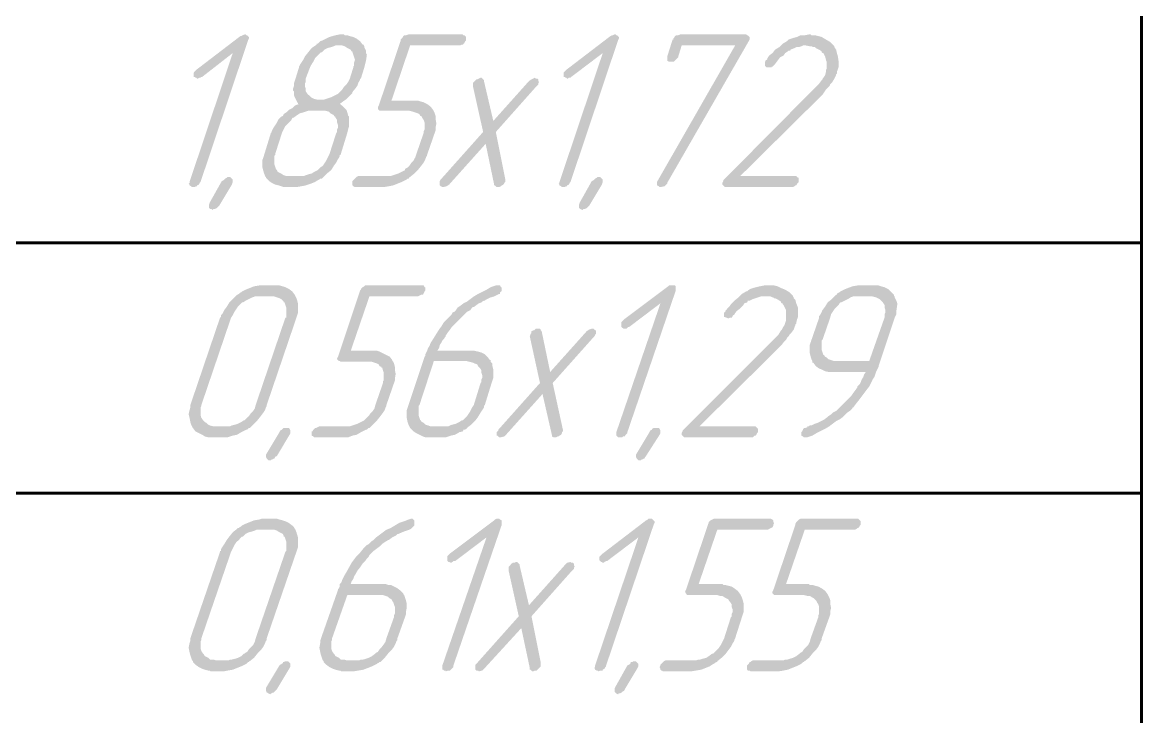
# Model space of a CAD drawing. Extents: x 260 to 1101, y 70 to 664.
# Drawn here: x 734.27 to 767.77, y 206.1 to 226.89 of the extents above; entities that cross this region are included whole.
import ezdxf

# ---------------------------------------------------------------- set-up
doc = ezdxf.new("R2010")
doc.units = 0
doc.header["$MEASUREMENT"] = 0
doc.layers.add('PDF _Геометрия', color=7, linetype='CONTINUOUS')
doc.layers.add('PDF _Сплошная заливка', color=7, linetype='CONTINUOUS')

msp = doc.modelspace()

# ---------------------------------------------------------------- hatches: boundary and pattern name
at = {"layer": 'PDF _Сплошная заливка', "transparency": 33554559}
for points in [[(740.973, 226.501), (740.998, 226.501), (741.024, 226.476), (741.024, 226.476), (741.049, 226.45), (741.049, 226.399), (741.024, 226.349), (739.601, 222.107), (739.601, 222.107), (739.575, 222.081), (739.55, 222.03), (739.499, 222.005), (739.499, 221.98), (739.474, 221.98), (739.423, 221.954), (739.372, 221.954), (739.372, 221.954), (739.347, 221.954), (739.321, 221.98), (739.271, 222.005), (739.271, 222.005), (739.271, 222.03), (739.245, 222.056), (739.271, 222.081), (739.271, 222.107), (740.566, 225.968), (739.652, 225.256), (739.626, 225.256), (739.601, 225.231), (739.575, 225.231), (739.525, 225.206), (739.499, 225.206), (739.474, 225.231), (739.448, 225.231), (739.423, 225.256), (739.398, 225.256), (739.398, 225.307), (739.398, 225.332), (739.398, 225.383), (739.398, 225.383), (739.423, 225.409), (739.448, 225.434), (739.499, 225.485), (740.795, 226.476), (740.82, 226.476), (740.846, 226.501), (740.871, 226.501), (740.922, 226.526), (740.947, 226.526)], [(747.476, 226.501), (747.502, 226.501), (747.527, 226.476), (747.553, 226.45), (747.553, 226.425), (747.553, 226.399), (747.553, 226.349), (747.553, 226.349), (747.527, 226.323), (747.502, 226.272), (747.476, 226.247), (747.451, 226.221), (747.425, 226.221), (747.375, 226.196), (747.324, 226.196), (745.876, 226.196), (745.317, 224.545), (746.003, 224.545), (746.028, 224.545), (746.104, 224.545), (746.181, 224.52), (746.282, 224.494), (746.384, 224.443), (746.486, 224.367), (746.562, 224.266), (746.562, 224.266), (746.587, 224.215), (746.613, 224.164), (746.638, 224.088), (746.638, 223.986), (746.663, 223.859), (746.638, 223.732), (746.638, 223.656), (746.613, 223.58), (746.384, 222.92), (746.384, 222.92), (746.384, 222.92), (746.384, 222.894), (746.359, 222.869), (746.333, 222.792), (746.282, 222.691), (746.206, 222.589), (746.104, 222.462), (746.003, 222.361), (745.876, 222.259), (745.85, 222.259), (745.85, 222.234), (745.825, 222.208), (745.8, 222.208), (745.774, 222.183), (745.723, 222.158), (745.622, 222.107), (745.495, 222.056), (745.368, 222.005), (745.241, 221.98), (745.088, 221.954), (744.25, 221.954), (744.225, 221.954), (744.174, 221.98), (744.148, 222.005), (744.148, 222.005), (744.148, 222.03), (744.148, 222.081), (744.148, 222.132), (744.148, 222.132), (744.174, 222.158), (744.199, 222.183), (744.225, 222.208), (744.25, 222.234), (744.275, 222.259), (744.326, 222.285), (744.377, 222.285), (745.241, 222.285), (745.292, 222.285), (745.368, 222.31), (745.444, 222.335), (745.52, 222.361), (745.622, 222.411), (745.723, 222.462), (745.723, 222.488), (745.749, 222.513), (745.8, 222.539), (745.85, 222.589), (745.901, 222.666), (745.977, 222.742), (746.028, 222.843), (746.054, 222.92), (746.282, 223.58), (746.282, 223.605), (746.282, 223.631), (746.308, 223.681), (746.308, 223.732), (746.308, 223.809), (746.308, 223.885), (746.282, 223.961), (746.232, 224.037), (746.232, 224.037), (746.232, 224.062), (746.181, 224.088), (746.155, 224.139), (746.104, 224.164), (746.028, 224.19), (745.952, 224.215), (745.85, 224.24), (745.012, 224.24), (744.987, 224.24), (744.961, 224.24), (744.936, 224.266), (744.91, 224.291), (744.91, 224.342), (744.936, 224.393), (745.596, 226.349), (745.596, 226.374), (745.596, 226.374), (745.622, 226.399), (745.647, 226.425), (745.673, 226.476), (745.698, 226.501), (745.749, 226.501), (745.825, 226.526), (747.451, 226.526)], [(752.049, 226.501), (752.075, 226.501), (752.1, 226.476), (752.1, 226.476), (752.125, 226.45), (752.125, 226.399), (752.1, 226.349), (750.677, 222.107), (750.677, 222.107), (750.652, 222.081), (750.627, 222.03), (750.576, 222.005), (750.576, 221.98), (750.55, 221.98), (750.499, 221.954), (750.449, 221.954), (750.449, 221.954), (750.423, 221.954), (750.398, 221.98), (750.347, 222.005), (750.347, 222.005), (750.347, 222.03), (750.322, 222.056), (750.347, 222.081), (750.347, 222.107), (751.643, 225.968), (750.703, 225.256), (750.703, 225.256), (750.677, 225.231), (750.627, 225.231), (750.601, 225.206), (750.576, 225.206), (750.55, 225.231), (750.525, 225.231), (750.499, 225.256), (750.474, 225.256), (750.474, 225.307), (750.474, 225.332), (750.474, 225.383), (750.474, 225.383), (750.499, 225.409), (750.525, 225.434), (750.576, 225.485), (751.871, 226.476), (751.871, 226.476), (751.922, 226.501), (751.948, 226.501), (751.998, 226.526), (752.024, 226.526)], [(755.962, 226.501), (755.987, 226.501), (756.012, 226.476), (756.012, 226.476), (756.038, 226.45), (756.038, 226.399), (756.038, 226.374), (756.012, 226.323), (753.573, 222.081), (753.573, 222.081), (753.573, 222.056), (753.548, 222.03), (753.497, 221.98), (753.37, 221.954), (753.37, 221.954), (753.345, 221.954), (753.319, 221.98), (753.269, 222.005), (753.269, 222.005), (753.269, 222.03), (753.269, 222.056), (753.269, 222.107), (753.294, 222.158), (755.606, 226.196), (754.005, 226.196), (753.904, 225.866), (753.904, 225.84), (753.878, 225.815), (753.853, 225.79), (753.802, 225.739), (753.802, 225.739), (753.777, 225.713), (753.726, 225.713), (753.675, 225.713), (753.675, 225.713), (753.65, 225.713), (753.624, 225.713), (753.573, 225.739), (753.573, 225.739), (753.573, 225.764), (753.573, 225.815), (753.573, 225.866), (753.726, 226.349), (753.726, 226.374), (753.751, 226.374), (753.751, 226.399), (753.777, 226.425), (753.802, 226.476), (753.853, 226.501), (753.904, 226.501), (753.955, 226.526), (755.936, 226.526)], [(757.892, 226.501), (757.943, 226.501), (757.994, 226.501), (758.096, 226.476), (758.197, 226.45), (758.324, 226.374), (758.451, 226.298), (758.502, 226.247), (758.553, 226.196), (758.553, 226.196), (758.553, 226.196), (758.578, 226.171), (758.578, 226.145), (758.629, 226.069), (758.654, 225.968), (758.68, 225.866), (758.705, 225.713), (758.705, 225.637), (758.705, 225.561), (758.68, 225.485), (758.654, 225.409), (758.654, 225.383), (758.654, 225.358), (758.629, 225.332), (758.629, 225.307), (758.604, 225.256), (758.578, 225.206), (758.502, 225.079), (758.502, 225.079), (758.477, 225.053), (758.451, 225.028), (758.426, 224.977), (758.375, 224.926), (758.324, 224.875), (758.273, 224.799), (758.222, 224.723), (755.758, 222.285), (757.41, 222.285), (757.435, 222.285), (757.46, 222.259), (757.486, 222.234), (757.511, 222.234), (757.511, 222.208), (757.511, 222.158), (757.511, 222.132), (757.511, 222.107), (757.486, 222.081), (757.46, 222.056), (757.435, 222.005), (757.41, 222.005), (757.384, 221.98), (757.333, 221.954), (757.283, 221.954), (755.326, 221.954), (755.301, 221.954), (755.276, 221.98), (755.25, 222.005), (755.25, 222.005), (755.225, 222.03), (755.225, 222.081), (755.25, 222.132), (755.25, 222.132), (755.25, 222.158), (755.301, 222.208), (757.994, 224.926), (758.121, 225.053), (758.197, 225.155), (758.197, 225.155), (758.222, 225.18), (758.222, 225.206), (758.248, 225.231), (758.299, 225.307), (758.324, 225.409), (758.324, 225.409), (758.324, 225.409), (758.324, 225.46), (758.35, 225.51), (758.35, 225.587), (758.35, 225.688), (758.324, 225.764), (758.299, 225.866), (758.273, 225.917), (758.248, 225.968), (758.222, 225.968), (758.222, 225.968), (758.197, 225.993), (758.197, 226.018), (758.121, 226.069), (758.019, 226.12), (758.019, 226.12), (757.994, 226.145), (757.969, 226.145), (757.943, 226.145), (757.892, 226.171), (757.841, 226.171), (757.714, 226.196), (757.689, 226.196), (757.638, 226.196), (757.587, 226.171), (757.511, 226.145), (757.435, 226.145), (757.333, 226.095), (757.257, 226.069), (757.257, 226.044), (757.206, 226.044), (757.181, 226.018), (757.105, 225.968), (757.054, 225.891), (756.952, 225.84), (756.876, 225.739), (756.8, 225.637), (756.8, 225.637), (756.774, 225.612), (756.749, 225.587), (756.724, 225.561), (756.698, 225.561), (756.698, 225.536), (756.673, 225.536), (756.622, 225.536), (756.597, 225.536), (756.571, 225.536), (756.546, 225.536), (756.52, 225.561), (756.495, 225.587), (756.495, 225.612), (756.495, 225.637), (756.495, 225.688), (756.52, 225.739), (756.52, 225.764), (756.546, 225.764), (756.571, 225.79), (756.571, 225.815), (756.622, 225.891), (756.724, 225.968), (756.8, 226.069), (756.927, 226.145), (757.029, 226.247), (757.156, 226.323), (757.156, 226.323), (757.181, 226.349), (757.206, 226.374), (757.283, 226.399), (757.359, 226.425), (757.46, 226.45), (757.562, 226.501), (757.689, 226.501), (757.816, 226.526), (757.867, 226.526)], [(749.636, 225.206), (749.687, 225.206), (749.712, 225.18), (749.712, 225.155), (749.712, 225.129), (749.737, 225.104), (749.712, 225.053), (749.712, 225.053), (749.712, 225.028), (749.687, 225.002), (749.661, 224.977), (748.442, 223.605), (748.721, 222.208), (748.721, 222.183), (748.721, 222.183), (748.721, 222.132), (748.721, 222.107), (748.721, 222.107), (748.696, 222.081), (748.67, 222.03), (748.62, 222.005), (748.62, 222.005), (748.594, 221.98), (748.543, 221.954), (748.493, 221.954), (748.467, 221.954), (748.442, 221.98), (748.416, 222.005), (748.391, 222.005), (748.391, 222.03), (748.137, 223.25), (747.044, 222.03), (746.968, 221.98), (746.867, 221.954), (746.867, 221.954), (746.841, 221.954), (746.79, 221.98), (746.765, 222.005), (746.765, 222.005), (746.765, 222.03), (746.765, 222.081), (746.765, 222.107), (746.765, 222.132), (746.765, 222.132), (746.79, 222.183), (746.816, 222.208), (748.061, 223.605), (747.756, 224.977), (747.756, 225.053), (747.756, 225.079), (747.781, 225.104), (747.807, 225.129), (747.832, 225.155), (747.857, 225.18), (747.883, 225.18), (747.934, 225.206), (747.984, 225.231), (748.01, 225.231), (748.035, 225.206), (748.061, 225.18), (748.086, 225.155), (748.086, 225.129), (748.366, 223.936), (749.433, 225.129), (749.509, 225.18), (749.61, 225.231), (749.61, 225.231)], [(740.49, 222.259), (740.515, 222.234), (740.541, 222.208), (740.541, 222.208), (740.566, 222.183), (740.566, 222.132), (740.566, 222.107), (740.566, 222.107), (740.541, 222.03), (740.16, 221.396), (740.134, 221.37), (740.084, 221.319), (740.058, 221.319), (740.058, 221.319), (740.033, 221.294), (739.982, 221.294), (739.957, 221.269), (739.957, 221.269), (739.931, 221.294), (739.88, 221.294), (739.88, 221.319), (739.855, 221.319), (739.855, 221.37), (739.855, 221.396), (739.855, 221.421), (739.855, 221.421), (739.88, 221.497), (740.236, 222.132), (740.287, 222.158), (740.312, 222.183), (740.338, 222.208), (740.338, 222.208), (740.388, 222.234), (740.414, 222.259), (740.439, 222.259), (740.465, 222.259)], [(751.567, 222.259), (751.592, 222.234), (751.617, 222.208), (751.617, 222.208), (751.643, 222.183), (751.643, 222.132), (751.643, 222.107), (751.643, 222.107), (751.617, 222.03), (751.236, 221.396), (751.211, 221.37), (751.16, 221.319), (751.135, 221.319), (751.135, 221.319), (751.109, 221.294), (751.058, 221.294), (751.033, 221.269), (751.033, 221.269), (750.982, 221.294), (750.957, 221.294), (750.957, 221.319), (750.931, 221.319), (750.931, 221.37), (750.931, 221.396), (750.931, 221.421), (750.931, 221.421), (750.957, 221.497), (751.312, 222.132), (751.363, 222.158), (751.389, 222.183), (751.414, 222.208), (751.414, 222.208), (751.465, 222.234), (751.49, 222.259), (751.516, 222.259), (751.516, 222.259)], [(746.257, 219.008), (746.282, 219.008), (746.308, 218.957), (746.333, 218.957), (746.333, 218.932), (746.333, 218.906), (746.333, 218.856), (746.333, 218.856), (746.308, 218.83), (746.282, 218.779), (746.257, 218.729), (746.232, 218.729), (746.206, 218.729), (746.155, 218.703), (746.104, 218.678), (744.656, 218.678), (744.098, 217.052), (744.783, 217.052), (744.809, 217.052), (744.885, 217.052), (744.961, 217.027), (745.063, 216.976), (745.165, 216.925), (745.266, 216.874), (745.342, 216.773), (745.342, 216.747), (745.368, 216.722), (745.393, 216.671), (745.419, 216.57), (745.419, 216.468), (745.444, 216.366), (745.419, 216.214), (745.419, 216.163), (745.393, 216.087), (745.165, 215.427), (745.165, 215.427), (745.165, 215.401), (745.165, 215.401), (745.139, 215.35), (745.114, 215.274), (745.063, 215.198), (744.987, 215.096), (744.885, 214.969), (744.783, 214.868), (744.656, 214.741), (744.631, 214.741), (744.631, 214.741), (744.606, 214.715), (744.58, 214.69), (744.555, 214.69), (744.504, 214.665), (744.402, 214.614), (744.275, 214.538), (744.148, 214.512), (744.021, 214.461), (743.869, 214.461), (743.03, 214.461), (743.005, 214.461), (742.98, 214.487), (742.929, 214.512), (742.929, 214.512), (742.929, 214.538), (742.929, 214.588), (742.929, 214.614), (742.929, 214.639), (742.954, 214.639), (742.98, 214.69), (743.005, 214.715), (743.03, 214.741), (743.056, 214.741), (743.107, 214.766), (743.158, 214.791), (744.021, 214.791), (744.072, 214.791), (744.148, 214.817), (744.225, 214.842), (744.301, 214.868), (744.402, 214.919), (744.504, 214.969), (744.504, 214.969), (744.529, 214.995), (744.58, 215.046), (744.631, 215.096), (744.682, 215.172), (744.758, 215.249), (744.809, 215.325), (744.834, 215.427), (745.063, 216.087), (745.063, 216.087), (745.063, 216.138), (745.088, 216.163), (745.088, 216.239), (745.088, 216.316), (745.088, 216.392), (745.063, 216.468), (745.038, 216.544), (745.012, 216.544), (745.012, 216.57), (744.961, 216.595), (744.936, 216.646), (744.885, 216.671), (744.809, 216.697), (744.733, 216.722), (744.631, 216.722), (743.793, 216.722), (743.767, 216.747), (743.742, 216.747), (743.716, 216.773), (743.691, 216.798), (743.691, 216.823), (743.716, 216.874), (744.377, 218.856), (744.377, 218.856), (744.402, 218.881), (744.402, 218.906), (744.428, 218.932), (744.453, 218.957), (744.504, 218.982), (744.529, 219.008), (744.606, 219.008), (746.232, 219.008)], [(753.751, 219.008), (753.802, 219.008), (753.828, 218.982), (753.828, 218.957), (753.828, 218.932), (753.828, 218.906), (753.828, 218.856), (752.379, 214.614), (752.379, 214.614), (752.379, 214.588), (752.329, 214.538), (752.303, 214.487), (752.278, 214.487), (752.252, 214.487), (752.227, 214.461), (752.151, 214.461), (752.151, 214.461), (752.151, 214.461), (752.1, 214.461), (752.075, 214.487), (752.049, 214.512), (752.049, 214.538), (752.049, 214.563), (752.049, 214.588), (752.049, 214.614), (753.37, 218.475), (752.43, 217.763), (752.405, 217.763), (752.379, 217.738), (752.354, 217.712), (752.303, 217.712), (752.303, 217.712), (752.278, 217.712), (752.227, 217.738), (752.202, 217.763), (752.202, 217.763), (752.202, 217.789), (752.202, 217.84), (752.202, 217.865), (752.202, 217.89), (752.202, 217.916), (752.227, 217.941), (752.278, 217.992), (753.599, 218.982), (753.599, 218.982), (753.624, 219.008), (753.675, 219.008), (753.726, 219.008), (753.726, 219.008)], [(756.673, 219.008), (756.724, 219.008), (756.774, 219.008), (756.876, 218.982), (756.978, 218.932), (757.105, 218.881), (757.232, 218.805), (757.283, 218.754), (757.333, 218.703), (757.333, 218.678), (757.333, 218.678), (757.359, 218.652), (757.359, 218.627), (757.41, 218.576), (757.435, 218.475), (757.486, 218.348), (757.486, 218.22), (757.486, 218.144), (757.486, 218.068), (757.46, 217.992), (757.435, 217.89), (757.435, 217.89), (757.435, 217.865), (757.41, 217.84), (757.41, 217.814), (757.384, 217.763), (757.359, 217.687), (757.283, 217.586), (757.283, 217.586), (757.257, 217.56), (757.232, 217.535), (757.206, 217.484), (757.156, 217.433), (757.13, 217.382), (757.054, 217.306), (757.003, 217.23), (754.539, 214.791), (756.19, 214.791), (756.216, 214.791), (756.241, 214.766), (756.266, 214.741), (756.292, 214.715), (756.292, 214.69), (756.292, 214.665), (756.292, 214.614), (756.292, 214.614), (756.266, 214.588), (756.241, 214.538), (756.216, 214.512), (756.19, 214.512), (756.165, 214.487), (756.139, 214.461), (756.063, 214.461), (754.107, 214.461), (754.082, 214.461), (754.056, 214.487), (754.031, 214.512), (754.031, 214.512), (754.005, 214.538), (754.005, 214.588), (754.031, 214.639), (754.031, 214.639), (754.031, 214.665), (754.082, 214.715), (756.774, 217.408), (756.901, 217.535), (756.978, 217.662), (756.978, 217.662), (757.003, 217.687), (757.003, 217.687), (757.029, 217.738), (757.079, 217.814), (757.105, 217.89), (757.105, 217.916), (757.105, 217.916), (757.13, 217.941), (757.13, 218.017), (757.13, 218.093), (757.13, 218.17), (757.13, 218.271), (757.079, 218.373), (757.054, 218.424), (757.029, 218.449), (757.029, 218.475), (757.003, 218.475), (756.978, 218.5), (756.978, 218.525), (756.901, 218.576), (756.8, 218.627), (756.8, 218.627), (756.774, 218.627), (756.749, 218.652), (756.724, 218.652), (756.673, 218.678), (756.622, 218.678), (756.495, 218.678), (756.47, 218.678), (756.419, 218.678), (756.368, 218.678), (756.292, 218.652), (756.216, 218.627), (756.139, 218.601), (756.038, 218.551), (756.038, 218.551), (755.987, 218.551), (755.962, 218.5), (755.885, 218.475), (755.835, 218.398), (755.758, 218.322), (755.657, 218.246), (755.58, 218.144), (755.58, 218.119), (755.555, 218.119), (755.53, 218.093), (755.504, 218.043), (755.504, 218.043), (755.479, 218.043), (755.453, 218.043), (755.403, 218.017), (755.403, 218.017), (755.352, 218.043), (755.326, 218.043), (755.301, 218.068), (755.276, 218.068), (755.276, 218.093), (755.276, 218.144), (755.276, 218.195), (755.326, 218.246), (755.326, 218.246), (755.326, 218.271), (755.352, 218.271), (755.352, 218.297), (755.428, 218.373), (755.504, 218.475), (755.58, 218.551), (755.707, 218.652), (755.809, 218.754), (755.936, 218.83), (755.962, 218.83), (755.962, 218.83), (755.987, 218.856), (756.063, 218.906), (756.139, 218.932), (756.241, 218.957), (756.343, 218.982), (756.47, 219.008), (756.597, 219.008), (756.647, 219.008)], [(751.363, 217.712), (751.389, 217.687), (751.414, 217.662), (751.44, 217.662), (751.44, 217.636), (751.44, 217.611), (751.44, 217.56), (751.44, 217.56), (751.414, 217.535), (751.414, 217.509), (751.389, 217.484), (750.144, 216.087), (750.449, 214.69), (750.449, 214.69), (750.449, 214.69), (750.449, 214.639), (750.423, 214.614), (750.423, 214.614), (750.423, 214.588), (750.398, 214.538), (750.347, 214.512), (750.322, 214.487), (750.296, 214.487), (750.245, 214.461), (750.22, 214.461), (750.195, 214.461), (750.169, 214.461), (750.118, 214.487), (750.118, 214.512), (750.118, 214.538), (749.839, 215.757), (748.747, 214.538), (748.696, 214.487), (748.594, 214.461), (748.569, 214.461), (748.543, 214.461), (748.518, 214.487), (748.493, 214.512), (748.467, 214.512), (748.467, 214.538), (748.467, 214.563), (748.467, 214.614), (748.467, 214.614), (748.493, 214.639), (748.518, 214.665), (748.518, 214.69), (749.763, 216.087), (749.458, 217.484), (749.483, 217.56), (749.483, 217.56), (749.509, 217.586), (749.509, 217.636), (749.559, 217.662), (749.585, 217.662), (749.61, 217.687), (749.636, 217.712), (749.712, 217.712), (749.712, 217.712), (749.763, 217.712), (749.788, 217.687), (749.788, 217.662), (749.814, 217.636), (750.068, 216.417), (751.16, 217.636), (751.236, 217.687), (751.312, 217.712), (751.338, 217.712)], [(742.218, 214.741), (742.243, 214.741), (742.268, 214.715), (742.268, 214.715), (742.294, 214.665), (742.294, 214.639), (742.294, 214.614), (742.294, 214.588), (742.268, 214.538), (741.887, 213.902), (741.836, 213.877), (741.811, 213.826), (741.786, 213.826), (741.76, 213.801), (741.735, 213.801), (741.709, 213.776), (741.684, 213.776), (741.684, 213.776), (741.633, 213.776), (741.608, 213.801), (741.582, 213.826), (741.582, 213.826), (741.557, 213.877), (741.557, 213.902), (741.557, 213.928), (741.557, 213.928), (741.582, 213.979), (741.964, 214.614), (741.989, 214.665), (742.04, 214.69), (742.065, 214.715), (742.065, 214.715), (742.091, 214.741), (742.141, 214.741), (742.167, 214.741), (742.167, 214.741)], [(753.294, 214.741), (753.319, 214.741), (753.345, 214.715), (753.345, 214.715), (753.37, 214.665), (753.37, 214.639), (753.37, 214.614), (753.37, 214.588), (753.345, 214.538), (752.938, 213.902), (752.913, 213.877), (752.888, 213.826), (752.862, 213.826), (752.837, 213.801), (752.811, 213.801), (752.786, 213.776), (752.761, 213.776), (752.761, 213.776), (752.71, 213.776), (752.684, 213.801), (752.659, 213.826), (752.659, 213.826), (752.633, 213.877), (752.633, 213.902), (752.633, 213.928), (752.633, 213.928), (752.659, 213.979), (753.04, 214.614), (753.065, 214.665), (753.116, 214.69), (753.116, 214.715), (753.142, 214.715), (753.167, 214.741), (753.218, 214.741), (753.243, 214.741), (753.243, 214.741)], [(748.543, 212.023), (748.569, 211.998), (748.62, 211.972), (748.62, 211.972), (748.62, 211.947), (748.62, 211.896), (748.62, 211.845), (747.172, 207.629), (747.172, 207.603), (747.172, 207.578), (747.121, 207.527), (747.095, 207.502), (747.07, 207.476), (747.044, 207.476), (747.019, 207.476), (746.943, 207.451), (746.943, 207.451), (746.943, 207.476), (746.892, 207.476), (746.867, 207.502), (746.841, 207.502), (746.841, 207.527), (746.841, 207.552), (746.841, 207.578), (746.841, 207.629), (748.162, 211.464), (747.222, 210.753), (747.197, 210.753), (747.172, 210.753), (747.146, 210.728), (747.095, 210.702), (747.095, 210.702), (747.044, 210.728), (747.019, 210.728), (746.994, 210.753), (746.994, 210.778), (746.994, 210.804), (746.994, 210.829), (746.994, 210.88), (746.994, 210.88), (746.994, 210.905), (747.019, 210.931), (747.07, 210.981), (748.391, 211.972), (748.391, 211.972), (748.416, 211.998), (748.467, 212.023), (748.518, 212.023), (748.518, 212.023)], [(753.116, 212.023), (753.142, 211.998), (753.167, 211.972), (753.167, 211.972), (753.192, 211.947), (753.192, 211.896), (753.167, 211.845), (751.744, 207.629), (751.744, 207.603), (751.719, 207.578), (751.693, 207.527), (751.643, 207.502), (751.643, 207.476), (751.617, 207.476), (751.567, 207.476), (751.516, 207.451), (751.516, 207.451), (751.49, 207.476), (751.465, 207.476), (751.414, 207.502), (751.414, 207.502), (751.414, 207.527), (751.389, 207.552), (751.414, 207.578), (751.414, 207.629), (752.71, 211.464), (751.77, 210.753), (751.77, 210.753), (751.744, 210.753), (751.693, 210.728), (751.668, 210.702), (751.643, 210.702), (751.617, 210.728), (751.592, 210.728), (751.567, 210.753), (751.541, 210.778), (751.541, 210.804), (751.541, 210.829), (751.541, 210.88), (751.541, 210.88), (751.567, 210.905), (751.592, 210.931), (751.643, 210.981), (752.938, 211.972), (752.938, 211.972), (752.989, 211.998), (753.015, 212.023), (753.065, 212.023), (753.091, 212.023)], [(756.673, 212.023), (756.724, 211.998), (756.749, 211.972), (756.749, 211.947), (756.749, 211.921), (756.774, 211.896), (756.749, 211.845), (756.749, 211.845), (756.749, 211.82), (756.724, 211.769), (756.673, 211.743), (756.673, 211.743), (756.622, 211.718), (756.597, 211.693), (756.546, 211.693), (755.072, 211.693), (754.514, 210.067), (755.225, 210.067), (755.25, 210.042), (755.301, 210.042), (755.403, 210.016), (755.504, 209.991), (755.58, 209.94), (755.682, 209.864), (755.758, 209.762), (755.758, 209.762), (755.784, 209.711), (755.809, 209.661), (755.835, 209.585), (755.86, 209.483), (755.86, 209.356), (755.86, 209.229), (755.835, 209.153), (755.809, 209.077), (755.606, 208.441), (755.606, 208.416), (755.58, 208.416), (755.58, 208.391), (755.58, 208.365), (755.53, 208.289), (755.479, 208.188), (755.403, 208.086), (755.326, 207.984), (755.199, 207.857), (755.072, 207.756), (755.072, 207.756), (755.072, 207.73), (755.047, 207.73), (754.996, 207.705), (754.971, 207.68), (754.92, 207.654), (754.844, 207.603), (754.717, 207.552), (754.59, 207.502), (754.437, 207.476), (754.285, 207.451), (753.446, 207.451), (753.421, 207.476), (753.396, 207.476), (753.37, 207.502), (753.37, 207.502), (753.37, 207.527), (753.345, 207.578), (753.37, 207.629), (753.37, 207.629), (753.37, 207.654), (753.396, 207.68), (753.446, 207.73), (753.446, 207.73), (753.472, 207.756), (753.523, 207.781), (753.573, 207.781), (754.437, 207.781), (754.514, 207.807), (754.564, 207.807), (754.64, 207.832), (754.742, 207.857), (754.818, 207.908), (754.92, 207.984), (754.945, 207.984), (754.971, 208.01), (754.996, 208.035), (755.072, 208.111), (755.123, 208.162), (755.174, 208.238), (755.225, 208.34), (755.276, 208.441), (755.479, 209.077), (755.504, 209.102), (755.504, 209.127), (755.504, 209.178), (755.53, 209.229), (755.53, 209.305), (755.504, 209.381), (755.504, 209.458), (755.453, 209.534), (755.453, 209.534), (755.428, 209.559), (755.403, 209.61), (755.352, 209.635), (755.301, 209.661), (755.225, 209.711), (755.149, 209.711), (755.072, 209.737), (754.209, 209.737), (754.183, 209.737), (754.158, 209.737), (754.158, 209.762), (754.132, 209.788), (754.107, 209.839), (754.132, 209.889), (754.793, 211.845), (754.793, 211.871), (754.818, 211.871), (754.818, 211.921), (754.844, 211.947), (754.869, 211.972), (754.92, 211.998), (754.971, 212.023), (755.022, 212.023)], [(759.29, 212.023), (759.315, 211.998), (759.34, 211.972), (759.366, 211.947), (759.366, 211.921), (759.366, 211.896), (759.366, 211.845), (759.366, 211.845), (759.34, 211.82), (759.315, 211.769), (759.29, 211.743), (759.264, 211.743), (759.239, 211.718), (759.188, 211.693), (759.137, 211.693), (757.689, 211.693), (757.13, 210.067), (757.816, 210.067), (757.841, 210.042), (757.918, 210.042), (757.994, 210.016), (758.096, 209.991), (758.197, 209.94), (758.299, 209.864), (758.375, 209.762), (758.375, 209.762), (758.4, 209.711), (758.426, 209.661), (758.451, 209.585), (758.451, 209.483), (758.477, 209.356), (758.451, 209.229), (758.451, 209.153), (758.426, 209.077), (758.197, 208.441), (758.197, 208.416), (758.197, 208.416), (758.197, 208.391), (758.172, 208.365), (758.146, 208.289), (758.096, 208.188), (758.019, 208.086), (757.918, 207.984), (757.816, 207.857), (757.689, 207.756), (757.664, 207.756), (757.664, 207.73), (757.638, 207.73), (757.613, 207.705), (757.587, 207.68), (757.537, 207.654), (757.435, 207.603), (757.308, 207.552), (757.181, 207.502), (757.054, 207.476), (756.901, 207.451), (756.063, 207.451), (756.038, 207.476), (755.987, 207.476), (755.962, 207.502), (755.962, 207.502), (755.962, 207.527), (755.962, 207.578), (755.962, 207.629), (755.962, 207.629), (755.987, 207.654), (756.012, 207.68), (756.038, 207.73), (756.063, 207.73), (756.089, 207.756), (756.139, 207.781), (756.19, 207.781), (757.054, 207.781), (757.105, 207.807), (757.181, 207.807), (757.257, 207.832), (757.333, 207.857), (757.435, 207.908), (757.537, 207.984), (757.537, 207.984), (757.562, 208.01), (757.613, 208.035), (757.664, 208.111), (757.714, 208.162), (757.791, 208.238), (757.841, 208.34), (757.867, 208.441), (758.096, 209.077), (758.096, 209.102), (758.096, 209.127), (758.121, 209.178), (758.121, 209.229), (758.121, 209.305), (758.121, 209.381), (758.096, 209.458), (758.045, 209.534), (758.045, 209.534), (758.045, 209.559), (757.994, 209.61), (757.969, 209.635), (757.918, 209.661), (757.841, 209.711), (757.765, 209.711), (757.664, 209.737), (756.825, 209.737), (756.8, 209.737), (756.774, 209.737), (756.749, 209.762), (756.724, 209.788), (756.724, 209.839), (756.749, 209.889), (757.41, 211.845), (757.41, 211.871), (757.41, 211.871), (757.435, 211.921), (757.46, 211.947), (757.486, 211.972), (757.511, 211.998), (757.562, 212.023), (757.638, 212.023), (759.264, 212.023)], [(750.703, 210.702), (750.754, 210.702), (750.779, 210.677), (750.779, 210.677), (750.779, 210.626), (750.804, 210.601), (750.779, 210.55), (750.779, 210.55), (750.779, 210.524), (750.754, 210.499), (750.728, 210.473), (749.509, 209.102), (749.788, 207.705), (749.788, 207.68), (749.788, 207.68), (749.788, 207.654), (749.788, 207.603), (749.788, 207.603), (749.763, 207.578), (749.737, 207.552), (749.687, 207.502), (749.687, 207.502), (749.661, 207.476), (749.61, 207.476), (749.559, 207.451), (749.534, 207.451), (749.509, 207.476), (749.483, 207.502), (749.458, 207.502), (749.458, 207.552), (749.204, 208.746), (748.111, 207.552), (748.035, 207.476), (747.934, 207.451), (747.934, 207.451), (747.908, 207.476), (747.857, 207.476), (747.832, 207.502), (747.832, 207.502), (747.832, 207.527), (747.832, 207.578), (747.832, 207.629), (747.832, 207.629), (747.832, 207.654), (747.857, 207.68), (747.883, 207.705), (749.128, 209.102), (748.823, 210.473), (748.823, 210.575), (748.823, 210.575), (748.848, 210.601), (748.874, 210.626), (748.899, 210.677), (748.924, 210.677), (748.95, 210.702), (749.001, 210.702), (749.051, 210.728), (749.077, 210.728), (749.102, 210.702), (749.128, 210.677), (749.153, 210.651), (749.153, 210.626), (749.433, 209.432), (750.499, 210.626), (750.576, 210.702), (750.677, 210.728), (750.677, 210.728)], [(742.218, 207.756), (742.243, 207.73), (742.268, 207.705), (742.268, 207.705), (742.294, 207.68), (742.294, 207.629), (742.294, 207.603), (742.294, 207.603), (742.268, 207.552), (741.887, 206.918), (741.836, 206.867), (741.811, 206.841), (741.786, 206.816), (741.76, 206.816), (741.735, 206.791), (741.709, 206.791), (741.684, 206.765), (741.684, 206.765), (741.633, 206.791), (741.608, 206.816), (741.582, 206.816), (741.582, 206.841), (741.557, 206.867), (741.557, 206.892), (741.557, 206.918), (741.557, 206.943), (741.582, 206.994), (741.964, 207.629), (741.989, 207.654), (742.04, 207.68), (742.065, 207.705), (742.065, 207.73), (742.091, 207.73), (742.141, 207.756), (742.167, 207.756), (742.167, 207.756)], [(752.633, 207.756), (752.659, 207.73), (752.684, 207.705), (752.684, 207.705), (752.71, 207.68), (752.71, 207.629), (752.71, 207.603), (752.71, 207.603), (752.684, 207.552), (752.303, 206.918), (752.278, 206.867), (752.227, 206.841), (752.202, 206.816), (752.202, 206.816), (752.151, 206.791), (752.125, 206.791), (752.1, 206.765), (752.1, 206.765), (752.049, 206.791), (752.024, 206.816), (752.024, 206.816), (751.998, 206.841), (751.998, 206.867), (751.998, 206.892), (751.998, 206.918), (751.998, 206.943), (752.024, 206.994), (752.379, 207.629), (752.43, 207.654), (752.456, 207.68), (752.481, 207.705), (752.481, 207.73), (752.532, 207.73), (752.557, 207.756), (752.583, 207.756), (752.583, 207.756)]]:
    msp.add_hatch(color=256, dxfattribs=at).paths.add_polyline_path(points)
h = msp.add_hatch(color=256, dxfattribs=at)
h.paths.add_polyline_path([(743.742, 226.196), (743.691, 226.196), (743.64, 226.196), (743.589, 226.171), (743.513, 226.145), (743.412, 226.12), (743.31, 226.069), (743.234, 225.993), (743.208, 225.993), (743.183, 225.968), (743.132, 225.917), (743.081, 225.866), (743.03, 225.815), (742.98, 225.713), (742.929, 225.637), (742.878, 225.536), (742.751, 225.206), (742.751, 225.18), (742.751, 225.155), (742.751, 225.104), (742.726, 225.053), (742.726, 224.977), (742.751, 224.901), (742.751, 224.825), (742.802, 224.748), (742.802, 224.748), (742.827, 224.723), (742.853, 224.698), (742.904, 224.647), (742.954, 224.621), (743.005, 224.596), (743.107, 224.57), (743.183, 224.57), (743.234, 224.57), (743.285, 224.57), (743.361, 224.596), (743.437, 224.621), (743.513, 224.647), (743.615, 224.698), (743.716, 224.748), (743.716, 224.748), (743.742, 224.774), (743.793, 224.825), (743.843, 224.875), (743.894, 224.951), (743.97, 225.028), (744.021, 225.104), (744.072, 225.206), (744.174, 225.536), (744.174, 225.561), (744.199, 225.587), (744.199, 225.637), (744.199, 225.688), (744.225, 225.764), (744.199, 225.84), (744.174, 225.917), (744.148, 225.993), (744.148, 226.018), (744.123, 226.018), (744.098, 226.069), (744.047, 226.095), (743.996, 226.12), (743.92, 226.171), (743.843, 226.196)], flags=0)
h.paths.add_polyline_path([(743.234, 224.24), (742.878, 224.24), (742.827, 224.24), (742.751, 224.215), (742.675, 224.19), (742.573, 224.164), (742.497, 224.113), (742.395, 224.037), (742.37, 224.037), (742.345, 224.012), (742.319, 223.961), (742.268, 223.91), (742.192, 223.834), (742.141, 223.783), (742.091, 223.681), (742.04, 223.58), (741.836, 222.945), (741.836, 222.92), (741.811, 222.894), (741.811, 222.843), (741.811, 222.767), (741.811, 222.716), (741.811, 222.64), (741.836, 222.564), (741.862, 222.488), (741.887, 222.462), (741.887, 222.462), (741.913, 222.411), (741.964, 222.386), (742.014, 222.361), (742.091, 222.31), (742.167, 222.285), (742.268, 222.285), (742.624, 222.285), (742.7, 222.285), (742.751, 222.31), (742.827, 222.335), (742.929, 222.361), (743.005, 222.411), (743.107, 222.462), (743.132, 222.488), (743.158, 222.513), (743.183, 222.539), (743.259, 222.589), (743.31, 222.666), (743.361, 222.742), (743.412, 222.843), (743.462, 222.945), (743.666, 223.58), (743.691, 223.605), (743.691, 223.631), (743.691, 223.681), (743.716, 223.732), (743.716, 223.809), (743.691, 223.885), (743.691, 223.961), (743.64, 224.037), (743.64, 224.062), (743.615, 224.062), (743.589, 224.113), (743.539, 224.139), (743.488, 224.164), (743.437, 224.215), (743.335, 224.24)], flags=0)
h.paths.add_polyline_path([(743.92, 226.501), (743.996, 226.501), (744.072, 226.476), (744.174, 226.45), (744.275, 226.399), (744.377, 226.323), (744.453, 226.221), (744.453, 226.221), (744.479, 226.221), (744.504, 226.171), (744.504, 226.145), (744.529, 226.095), (744.555, 226.044), (744.555, 225.968), (744.58, 225.917), (744.555, 225.739), (744.529, 225.637), (744.504, 225.536), (744.402, 225.206), (744.377, 225.206), (744.377, 225.155), (744.352, 225.129), (744.326, 225.079), (744.301, 225.002), (744.25, 224.926), (744.148, 224.799), (744.148, 224.774), (744.123, 224.748), (744.098, 224.723), (744.047, 224.672), (743.996, 224.621), (743.945, 224.57), (743.869, 224.52), (743.767, 224.443), (743.793, 224.443), (743.793, 224.418), (743.843, 224.393), (743.869, 224.367), (743.92, 224.317), (743.97, 224.266), (743.996, 224.19), (744.021, 224.088), (744.021, 224.088), (744.047, 224.062), (744.047, 224.012), (744.047, 223.961), (744.047, 223.859), (744.047, 223.783), (744.021, 223.681), (743.996, 223.58), (743.793, 222.92), (743.793, 222.92), (743.767, 222.92), (743.767, 222.894), (743.767, 222.869), (743.716, 222.792), (743.666, 222.691), (743.589, 222.589), (743.513, 222.462), (743.386, 222.361), (743.259, 222.234), (743.259, 222.234), (743.259, 222.234), (743.234, 222.208), (743.183, 222.208), (743.158, 222.183), (743.107, 222.158), (743.03, 222.107), (742.904, 222.056), (742.751, 222.005), (742.624, 221.98), (742.472, 221.954), (742.116, 221.954), (742.091, 221.954), (742.014, 221.98), (741.938, 222.005), (741.836, 222.03), (741.735, 222.081), (741.659, 222.132), (741.557, 222.234), (741.557, 222.259), (741.532, 222.285), (741.506, 222.361), (741.481, 222.437), (741.455, 222.539), (741.455, 222.64), (741.455, 222.767), (741.481, 222.843), (741.506, 222.92), (741.709, 223.58), (741.735, 223.605), (741.735, 223.631), (741.76, 223.681), (741.786, 223.732), (741.836, 223.809), (741.887, 223.885), (741.938, 223.986), (742.014, 224.062), (742.014, 224.062), (742.065, 224.088), (742.091, 224.139), (742.167, 224.19), (742.243, 224.266), (742.345, 224.317), (742.421, 224.393), (742.548, 224.443), (742.522, 224.443), (742.522, 224.469), (742.497, 224.494), (742.472, 224.545), (742.446, 224.596), (742.421, 224.647), (742.395, 224.723), (742.395, 224.774), (742.395, 224.799), (742.395, 224.825), (742.37, 224.85), (742.37, 224.901), (742.395, 224.977), (742.395, 225.053), (742.421, 225.129), (742.446, 225.206), (742.548, 225.536), (742.548, 225.536), (742.548, 225.561), (742.573, 225.587), (742.573, 225.612), (742.624, 225.688), (742.675, 225.764), (742.726, 225.866), (742.827, 225.993), (742.929, 226.12), (743.081, 226.221), (743.081, 226.247), (743.107, 226.247), (743.132, 226.272), (743.183, 226.323), (743.259, 226.349), (743.31, 226.374), (743.462, 226.45), (743.64, 226.501), (743.767, 226.526), (743.894, 226.526)], flags=0)
h = msp.add_hatch(color=256, dxfattribs=at)
h.paths.add_polyline_path([(741.709, 218.678), (741.354, 218.678), (741.278, 218.678), (741.227, 218.678), (741.151, 218.652), (741.049, 218.601), (740.947, 218.551), (740.871, 218.5), (740.846, 218.5), (740.82, 218.475), (740.77, 218.424), (740.719, 218.373), (740.668, 218.297), (740.617, 218.22), (740.566, 218.119), (740.515, 218.043), (739.626, 215.427), (739.626, 215.427), (739.626, 215.401), (739.601, 215.35), (739.601, 215.274), (739.601, 215.223), (739.601, 215.122), (739.626, 215.046), (739.677, 214.969), (739.677, 214.969), (739.702, 214.944), (739.728, 214.919), (739.779, 214.893), (739.83, 214.842), (739.88, 214.817), (739.982, 214.791), (740.058, 214.791), (740.439, 214.791), (740.49, 214.791), (740.541, 214.817), (740.643, 214.842), (740.719, 214.868), (740.82, 214.919), (740.896, 214.969), (740.922, 214.969), (740.947, 214.995), (740.998, 215.046), (741.049, 215.096), (741.1, 215.172), (741.176, 215.249), (741.227, 215.325), (741.252, 215.427), (742.141, 218.043), (742.167, 218.043), (742.167, 218.093), (742.167, 218.119), (742.167, 218.195), (742.167, 218.271), (742.167, 218.348), (742.141, 218.424), (742.116, 218.5), (742.091, 218.5), (742.091, 218.525), (742.065, 218.551), (742.014, 218.601), (741.964, 218.627), (741.887, 218.652), (741.811, 218.678)], flags=0)
h.paths.add_polyline_path([(741.887, 219.008), (741.964, 219.008), (742.065, 218.982), (742.141, 218.957), (742.243, 218.906), (742.345, 218.83), (742.421, 218.729), (742.421, 218.729), (742.446, 218.678), (742.472, 218.627), (742.497, 218.551), (742.522, 218.449), (742.522, 218.322), (742.522, 218.195), (742.497, 218.119), (742.472, 218.043), (741.582, 215.427), (741.582, 215.427), (741.582, 215.401), (741.582, 215.401), (741.557, 215.35), (741.532, 215.274), (741.481, 215.198), (741.405, 215.096), (741.303, 214.969), (741.201, 214.868), (741.074, 214.741), (741.049, 214.741), (741.049, 214.741), (741.024, 214.715), (740.998, 214.69), (740.973, 214.69), (740.922, 214.665), (740.82, 214.614), (740.693, 214.538), (740.566, 214.512), (740.414, 214.461), (740.287, 214.461), (739.906, 214.461), (739.88, 214.461), (739.83, 214.461), (739.728, 214.487), (739.652, 214.538), (739.55, 214.588), (739.448, 214.639), (739.372, 214.741), (739.372, 214.741), (739.347, 214.791), (739.321, 214.842), (739.296, 214.919), (739.271, 215.046), (739.245, 215.147), (739.271, 215.274), (739.296, 215.35), (739.296, 215.427), (740.185, 218.043), (740.185, 218.043), (740.211, 218.068), (740.211, 218.093), (740.211, 218.119), (740.261, 218.17), (740.312, 218.271), (740.388, 218.373), (740.465, 218.5), (740.566, 218.601), (740.693, 218.729), (740.719, 218.729), (740.719, 218.729), (740.744, 218.754), (740.77, 218.779), (740.82, 218.805), (740.846, 218.83), (740.947, 218.881), (741.074, 218.932), (741.201, 218.982), (741.354, 219.008), (741.43, 219.008), (741.862, 219.008)], flags=0)
h = msp.add_hatch(color=256, dxfattribs=at)
h.paths.add_polyline_path([(747.553, 216.747), (746.587, 216.747), (746.155, 215.427), (746.155, 215.427), (746.13, 215.401), (746.13, 215.35), (746.13, 215.274), (746.13, 215.223), (746.13, 215.122), (746.155, 215.046), (746.181, 214.969), (746.206, 214.969), (746.206, 214.944), (746.232, 214.919), (746.282, 214.893), (746.333, 214.842), (746.409, 214.817), (746.486, 214.791), (746.587, 214.791), (746.943, 214.791), (747.019, 214.791), (747.07, 214.817), (747.146, 214.842), (747.248, 214.868), (747.349, 214.919), (747.425, 214.969), (747.451, 214.969), (747.476, 214.995), (747.527, 215.046), (747.578, 215.096), (747.629, 215.172), (747.68, 215.249), (747.73, 215.35), (747.781, 215.427), (747.984, 216.087), (748.01, 216.112), (748.01, 216.138), (748.01, 216.189), (748.035, 216.239), (748.035, 216.316), (748.01, 216.392), (748.01, 216.468), (747.959, 216.544), (747.959, 216.544), (747.934, 216.57), (747.908, 216.595), (747.883, 216.646), (747.807, 216.671), (747.756, 216.697), (747.654, 216.722)], flags=0)
h.paths.add_polyline_path([(748.543, 219.008), (748.569, 219.008), (748.594, 218.957), (748.62, 218.957), (748.62, 218.932), (748.62, 218.881), (748.62, 218.856), (748.62, 218.83), (748.594, 218.83), (748.569, 218.805), (748.569, 218.754), (748.543, 218.754), (748.543, 218.754), (748.493, 218.729), (748.442, 218.703), (748.391, 218.678), (748.289, 218.652), (748.137, 218.576), (748.137, 218.576), (748.111, 218.551), (748.086, 218.551), (748.035, 218.525), (748.01, 218.5), (747.934, 218.475), (747.832, 218.398), (747.832, 218.398), (747.807, 218.373), (747.73, 218.348), (747.68, 218.271), (747.578, 218.22), (747.502, 218.144), (747.4, 218.043), (747.299, 217.941), (747.299, 217.941), (747.273, 217.916), (747.222, 217.865), (747.172, 217.814), (747.121, 217.763), (747.07, 217.687), (746.994, 217.586), (746.943, 217.509), (746.943, 217.484), (746.917, 217.459), (746.892, 217.408), (746.841, 217.357), (746.816, 217.306), (746.765, 217.23), (746.74, 217.128), (746.689, 217.052), (747.73, 217.052), (747.756, 217.052), (747.807, 217.052), (747.908, 217.027), (748.01, 217.001), (748.111, 216.95), (748.188, 216.874), (748.264, 216.773), (748.289, 216.773), (748.289, 216.722), (748.34, 216.671), (748.34, 216.595), (748.366, 216.493), (748.366, 216.366), (748.366, 216.239), (748.34, 216.163), (748.315, 216.087), (748.111, 215.427), (748.111, 215.427), (748.086, 215.401), (748.086, 215.401), (748.086, 215.35), (748.035, 215.274), (747.984, 215.198), (747.908, 215.071), (747.832, 214.969), (747.705, 214.842), (747.578, 214.741), (747.578, 214.741), (747.578, 214.715), (747.553, 214.715), (747.527, 214.69), (747.476, 214.69), (747.451, 214.639), (747.349, 214.614), (747.222, 214.538), (747.095, 214.512), (746.943, 214.461), (746.79, 214.461), (746.435, 214.461), (746.409, 214.461), (746.333, 214.461), (746.257, 214.487), (746.155, 214.538), (746.054, 214.588), (745.977, 214.639), (745.876, 214.741), (745.876, 214.741), (745.85, 214.791), (745.825, 214.842), (745.8, 214.919), (745.774, 215.046), (745.774, 215.147), (745.774, 215.274), (745.8, 215.35), (745.825, 215.427), (746.308, 216.874), (746.308, 216.874), (746.333, 216.9), (746.333, 216.95), (746.359, 217.001), (746.384, 217.052), (746.409, 217.128), (746.46, 217.205), (746.486, 217.281), (746.613, 217.484), (746.74, 217.687), (746.816, 217.789), (746.892, 217.916), (746.994, 218.017), (747.095, 218.119), (747.095, 218.119), (747.121, 218.144), (747.146, 218.195), (747.197, 218.22), (747.248, 218.271), (747.299, 218.348), (747.375, 218.398), (747.476, 218.475), (747.578, 218.525), (747.68, 218.601), (747.781, 218.678), (747.908, 218.754), (748.162, 218.881), (748.289, 218.957), (748.442, 219.008), (748.518, 219.008), (748.518, 219.008)], flags=0)
h = msp.add_hatch(color=256, dxfattribs=at)
h.paths.add_polyline_path([(759.645, 218.678), (759.264, 218.678), (759.213, 218.678), (759.137, 218.678), (759.061, 218.652), (758.985, 218.601), (758.883, 218.551), (758.781, 218.5), (758.756, 218.5), (758.731, 218.475), (758.705, 218.424), (758.654, 218.373), (758.578, 218.297), (758.527, 218.22), (758.477, 218.144), (758.451, 218.043), (758.222, 217.382), (758.222, 217.382), (758.197, 217.357), (758.197, 217.306), (758.197, 217.23), (758.197, 217.154), (758.197, 217.078), (758.222, 217.001), (758.248, 216.925), (758.273, 216.925), (758.273, 216.9), (758.299, 216.874), (758.35, 216.849), (758.4, 216.798), (758.477, 216.773), (758.553, 216.747), (758.654, 216.747), (759.62, 216.747), (760.077, 218.043), (760.077, 218.043), (760.077, 218.093), (760.077, 218.144), (760.103, 218.195), (760.103, 218.271), (760.077, 218.348), (760.077, 218.424), (760.026, 218.5), (760.026, 218.5), (760.001, 218.525), (759.975, 218.551), (759.925, 218.601), (759.874, 218.627), (759.823, 218.652), (759.721, 218.678)], flags=0)
h.paths.add_polyline_path([(759.823, 219.008), (759.899, 219.008), (759.975, 218.982), (760.077, 218.957), (760.179, 218.906), (760.255, 218.83), (760.357, 218.729), (760.357, 218.729), (760.357, 218.703), (760.382, 218.678), (760.382, 218.652), (760.407, 218.601), (760.433, 218.551), (760.458, 218.475), (760.458, 218.424), (760.433, 218.246), (760.433, 218.144), (760.382, 218.043), (759.899, 216.595), (759.899, 216.595), (759.899, 216.57), (759.874, 216.519), (759.848, 216.468), (759.823, 216.417), (759.798, 216.341), (759.772, 216.265), (759.721, 216.189), (759.62, 215.985), (759.467, 215.782), (759.391, 215.68), (759.315, 215.579), (759.213, 215.452), (759.137, 215.35), (759.112, 215.35), (759.112, 215.325), (759.061, 215.274), (759.035, 215.249), (758.959, 215.198), (758.908, 215.147), (758.832, 215.071), (758.731, 214.995), (758.629, 214.944), (758.527, 214.868), (758.426, 214.791), (758.299, 214.715), (758.045, 214.588), (757.918, 214.512), (757.765, 214.461), (757.689, 214.461), (757.689, 214.461), (757.664, 214.461), (757.638, 214.487), (757.587, 214.512), (757.587, 214.512), (757.587, 214.538), (757.587, 214.588), (757.587, 214.614), (757.613, 214.639), (757.613, 214.639), (757.638, 214.69), (757.638, 214.715), (757.664, 214.715), (757.664, 214.741), (757.714, 214.741), (757.765, 214.766), (757.765, 214.766), (757.765, 214.791), (757.816, 214.791), (757.841, 214.817), (757.892, 214.817), (757.943, 214.842), (757.994, 214.868), (758.07, 214.893), (758.222, 214.969), (758.273, 214.995), (758.375, 215.071), (758.375, 215.071), (758.4, 215.096), (758.477, 215.147), (758.527, 215.198), (758.629, 215.249), (758.705, 215.325), (758.807, 215.427), (758.908, 215.528), (758.908, 215.528), (758.934, 215.553), (758.985, 215.604), (759.035, 215.655), (759.086, 215.706), (759.137, 215.782), (759.213, 215.884), (759.264, 215.96), (759.264, 215.985), (759.29, 216.011), (759.34, 216.061), (759.366, 216.112), (759.391, 216.189), (759.442, 216.265), (759.467, 216.341), (759.518, 216.417), (758.502, 216.417), (758.477, 216.417), (758.4, 216.417), (758.299, 216.442), (758.197, 216.493), (758.121, 216.519), (758.019, 216.595), (757.943, 216.697), (757.918, 216.697), (757.918, 216.747), (757.892, 216.798), (757.867, 216.874), (757.841, 216.976), (757.841, 217.103), (757.841, 217.23), (757.867, 217.306), (757.892, 217.382), (758.121, 218.043), (758.121, 218.043), (758.121, 218.068), (758.121, 218.093), (758.146, 218.119), (758.172, 218.17), (758.222, 218.271), (758.299, 218.373), (758.375, 218.5), (758.502, 218.601), (758.629, 218.729), (758.629, 218.729), (758.654, 218.729), (758.654, 218.754), (758.68, 218.779), (758.731, 218.805), (758.756, 218.83), (758.858, 218.881), (758.985, 218.932), (759.112, 218.982), (759.264, 219.008), (759.34, 219.008), (759.798, 219.008)], flags=0)
h = msp.add_hatch(color=256, dxfattribs=at)
h.paths.add_polyline_path([(741.709, 211.693), (741.354, 211.693), (741.278, 211.693), (741.227, 211.667), (741.151, 211.642), (741.049, 211.617), (740.947, 211.566), (740.871, 211.49), (740.846, 211.49), (740.82, 211.464), (740.77, 211.413), (740.719, 211.362), (740.668, 211.312), (740.617, 211.236), (740.566, 211.134), (740.515, 211.032), (739.626, 208.441), (739.626, 208.416), (739.626, 208.391), (739.601, 208.34), (739.601, 208.289), (739.601, 208.213), (739.601, 208.137), (739.626, 208.061), (739.677, 207.984), (739.677, 207.984), (739.702, 207.959), (739.728, 207.908), (739.779, 207.883), (739.83, 207.857), (739.88, 207.807), (739.982, 207.807), (740.058, 207.781), (740.439, 207.781), (740.49, 207.807), (740.541, 207.807), (740.643, 207.832), (740.719, 207.857), (740.82, 207.908), (740.896, 207.984), (740.922, 207.984), (740.947, 208.01), (740.998, 208.035), (741.049, 208.111), (741.1, 208.162), (741.176, 208.238), (741.227, 208.34), (741.252, 208.441), (742.141, 211.032), (742.167, 211.058), (742.167, 211.083), (742.167, 211.134), (742.167, 211.185), (742.167, 211.261), (742.167, 211.337), (742.141, 211.413), (742.116, 211.49), (742.091, 211.49), (742.091, 211.515), (742.065, 211.566), (742.014, 211.591), (741.964, 211.617), (741.887, 211.667), (741.811, 211.693)], flags=0)
h.paths.add_polyline_path([(741.887, 212.023), (741.964, 211.998), (742.065, 211.972), (742.141, 211.947), (742.243, 211.896), (742.345, 211.82), (742.421, 211.743), (742.421, 211.718), (742.446, 211.693), (742.472, 211.617), (742.497, 211.54), (742.522, 211.439), (742.522, 211.312), (742.522, 211.185), (742.497, 211.109), (742.472, 211.032), (741.582, 208.441), (741.582, 208.416), (741.582, 208.416), (741.582, 208.391), (741.557, 208.365), (741.532, 208.289), (741.481, 208.188), (741.405, 208.086), (741.303, 207.984), (741.201, 207.857), (741.074, 207.756), (741.049, 207.756), (741.049, 207.73), (741.024, 207.73), (740.998, 207.705), (740.973, 207.68), (740.922, 207.654), (740.82, 207.603), (740.693, 207.552), (740.566, 207.502), (740.414, 207.476), (740.287, 207.451), (739.906, 207.451), (739.88, 207.476), (739.83, 207.476), (739.728, 207.502), (739.652, 207.527), (739.55, 207.578), (739.448, 207.654), (739.372, 207.73), (739.372, 207.756), (739.347, 207.781), (739.321, 207.857), (739.296, 207.934), (739.271, 208.035), (739.245, 208.162), (739.271, 208.289), (739.296, 208.365), (739.296, 208.441), (740.185, 211.032), (740.185, 211.058), (740.211, 211.058), (740.211, 211.083), (740.211, 211.109), (740.261, 211.185), (740.312, 211.261), (740.388, 211.388), (740.465, 211.49), (740.566, 211.617), (740.693, 211.718), (740.719, 211.743), (740.719, 211.743), (740.744, 211.743), (740.77, 211.769), (740.82, 211.794), (740.846, 211.82), (740.947, 211.871), (741.074, 211.921), (741.201, 211.972), (741.354, 211.998), (741.43, 212.023), (741.862, 212.023)], flags=0)
h = msp.add_hatch(color=256, dxfattribs=at)
h.paths.add_polyline_path([(744.961, 209.737), (743.996, 209.737), (743.539, 208.441), (743.539, 208.416), (743.539, 208.391), (743.513, 208.34), (743.513, 208.289), (743.513, 208.213), (743.513, 208.137), (743.539, 208.061), (743.589, 207.984), (743.589, 207.984), (743.615, 207.959), (743.64, 207.908), (743.691, 207.883), (743.742, 207.857), (743.793, 207.807), (743.894, 207.807), (743.97, 207.781), (744.352, 207.781), (744.402, 207.807), (744.479, 207.807), (744.555, 207.832), (744.631, 207.857), (744.733, 207.908), (744.834, 207.984), (744.834, 207.984), (744.86, 208.01), (744.91, 208.035), (744.961, 208.111), (745.012, 208.162), (745.088, 208.264), (745.139, 208.34), (745.165, 208.441), (745.393, 209.077), (745.393, 209.102), (745.393, 209.127), (745.419, 209.178), (745.419, 209.254), (745.419, 209.331), (745.419, 209.381), (745.393, 209.458), (745.368, 209.534), (745.342, 209.559), (745.342, 209.559), (745.317, 209.61), (745.266, 209.635), (745.215, 209.686), (745.139, 209.711), (745.063, 209.737)], flags=0)
h.paths.add_polyline_path([(745.952, 212.023), (745.977, 211.998), (746.003, 211.972), (746.003, 211.947), (746.003, 211.921), (746.003, 211.896), (746.003, 211.845), (746.003, 211.845), (746.003, 211.82), (745.977, 211.794), (745.952, 211.769), (745.952, 211.769), (745.927, 211.743), (745.901, 211.718), (745.85, 211.693), (745.774, 211.667), (745.698, 211.642), (745.52, 211.566), (745.52, 211.566), (745.495, 211.566), (745.469, 211.54), (745.444, 211.515), (745.393, 211.49), (745.342, 211.464), (745.241, 211.388), (745.215, 211.388), (745.19, 211.362), (745.139, 211.337), (745.063, 211.286), (744.987, 211.21), (744.885, 211.134), (744.783, 211.058), (744.682, 210.956), (744.682, 210.956), (744.656, 210.931), (744.631, 210.88), (744.58, 210.829), (744.529, 210.753), (744.453, 210.677), (744.402, 210.601), (744.326, 210.499), (744.326, 210.499), (744.301, 210.473), (744.275, 210.423), (744.25, 210.372), (744.199, 210.296), (744.174, 210.22), (744.123, 210.143), (744.098, 210.067), (745.114, 210.067), (745.139, 210.067), (745.215, 210.042), (745.292, 210.042), (745.393, 209.991), (745.495, 209.94), (745.596, 209.864), (745.673, 209.788), (745.673, 209.762), (745.698, 209.737), (745.723, 209.661), (745.749, 209.585), (745.774, 209.483), (745.774, 209.356), (745.749, 209.229), (745.749, 209.153), (745.723, 209.077), (745.495, 208.441), (745.495, 208.416), (745.495, 208.416), (745.495, 208.391), (745.469, 208.365), (745.444, 208.289), (745.393, 208.188), (745.317, 208.086), (745.215, 207.984), (745.114, 207.857), (744.987, 207.73), (744.961, 207.73), (744.961, 207.73), (744.936, 207.705), (744.91, 207.705), (744.885, 207.68), (744.834, 207.654), (744.733, 207.603), (744.606, 207.552), (744.479, 207.502), (744.326, 207.476), (744.174, 207.451), (743.818, 207.451), (743.793, 207.476), (743.742, 207.476), (743.64, 207.502), (743.564, 207.527), (743.462, 207.578), (743.361, 207.654), (743.285, 207.73), (743.285, 207.756), (743.259, 207.781), (743.234, 207.857), (743.208, 207.934), (743.183, 208.035), (743.158, 208.162), (743.183, 208.289), (743.183, 208.365), (743.208, 208.441), (743.716, 209.889), (743.716, 209.889), (743.716, 209.915), (743.742, 209.94), (743.767, 209.991), (743.767, 210.067), (743.818, 210.118), (743.843, 210.194), (743.894, 210.296), (743.996, 210.473), (744.123, 210.702), (744.199, 210.804), (744.275, 210.905), (744.377, 211.007), (744.479, 211.134), (744.479, 211.134), (744.504, 211.159), (744.529, 211.185), (744.58, 211.236), (744.631, 211.261), (744.707, 211.337), (744.783, 211.388), (744.86, 211.464), (744.961, 211.54), (745.063, 211.617), (745.165, 211.693), (745.292, 211.743), (745.546, 211.896), (745.698, 211.947), (745.825, 211.998), (745.901, 212.023), (745.927, 212.023)], flags=0)

# ---------------------------------------------------------------- linework, layer by layer
at = {"layer": 'PDF _Геометрия', "lineweight": 60}
msp.add_lwpolyline([(767.774, 302.789), (700.762, 302.789), (700.762, 175.288), (767.774, 175.288)], close=True, dxfattribs=at)
for points in [[(700.762, 220.289), (767.774, 220.289)], [(700.762, 212.789), (767.774, 212.789)]]:
    msp.add_lwpolyline(points, dxfattribs=at)

doc.saveas('drawing.dxf')
